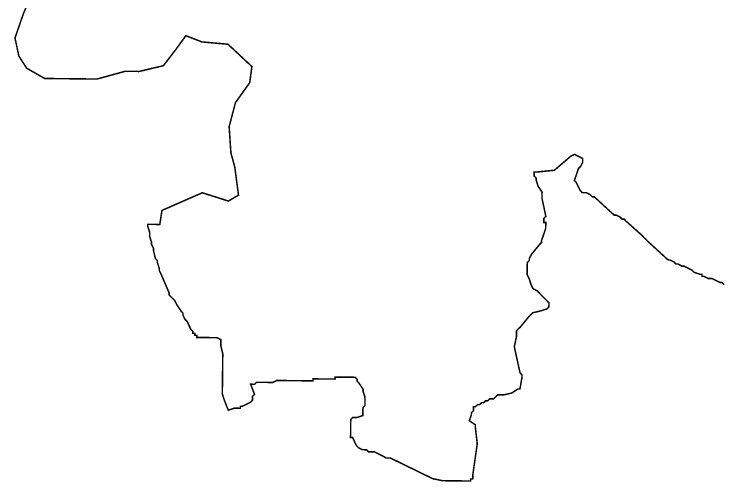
# Model space of a CAD drawing. Header units: metres. Extents: x 273899 to 302286, y 1977397 to 2102169.
# Drawn here: x 287356 to 288776, y 2038849 to 2039783 of the extents above; entities that cross this region are included whole.
import ezdxf

# ---------------------------------------------------------------- set-up
doc = ezdxf.new("R2010")
doc.units = ezdxf.units.M
doc.header["$MEASUREMENT"] = 0
doc.layers.add('HAZARDS LINE', color=1, linetype='Continuous')

msp = doc.modelspace()

# ---------------------------------------------------------------- linework, layer by layer
at = {"layer": 'HAZARDS LINE', "lineweight": 18}
msp.add_lwpolyline([(287395.1, 2039831.6, 3.01, 3.01, 0), (287374.6, 2039783.6, 3.01, 3.01, 0), (287358, 2039735.6, 3.01, 3.01, 0), (287365.7, 2039699.4, 3.01, 3.01, 0), (287381.5, 2039675.1, 3.01, 3.01, 0), (287417.4, 2039654.7, 3.01, 3.01, 0), (287521.8, 2039653.6, 3.01, 3.01, 0), (287578.1, 2039669.1, 3.01, 3.01, 0), (287606.2, 2039668.8, 3.01, 3.01, 0), (287654.5, 2039680.3, 3.01, 3.01, 0), (287678.9, 2039712.2, 3.01, 3.01, 0), (287699.3, 2039740.1, 3.01, 3.01, 0), (287731.3, 2039727.7, 3.01, 3.01, 0), (287783.4, 2039723.1, 3.01, 3.01, 0), (287831.1, 2039678.5, 3.01, 3.01, 0), (287826.8, 2039646.4, 3.01, 3.01, 0), (287798.3, 2039606.5, 3.01, 3.01, 0), (287785.7, 2039558.5, 3.01, 3.01, 0), (287789.2, 2039506.2, 3.01, 3.01, 0), (287796.9, 2039478.1, 3.01, 3.01, 0), (287804.4, 2039421.8, 3.01, 3.01, 0), (287784.2, 2039409.9, 3.01, 3.01, 0), (287732.2, 2039426.5, 3.01, 3.01, 0), (287651.5, 2039391.2, 3.01, 3.01, 0), (287647.2, 2039363.2, 3.01, 3.01, 0), (287623.1, 2039363.4, 3.01, 3.01, 0), (287623.1, 2039359.4, 3.01, 3.01, 0), (287627, 2039347.3, 3.01, 3.01, 0), (287626.9, 2039339.3, 3.01, 3.01, 0), (287630.8, 2039327.2, 3.01, 3.01, 0), (287630.7, 2039323.2, 3.01, 3.01, 0), (287634.7, 2039315.1, 3.01, 3.01, 0), (287634.6, 2039311.1, 3.01, 3.01, 0), (287638.5, 2039295, 3.01, 3.01, 0), (287642.4, 2039290.9, 3.01, 3.01, 0), (287642.4, 2039286.9, 3.01, 3.01, 0), (287646.3, 2039274.8, 3.01, 3.01, 0), (287646.2, 2039270.8, 3.01, 3.01, 0), (287650.2, 2039262.8, 3.01, 3.01, 0), (287665.9, 2039226.5, 3.01, 3.01, 0), (287665.8, 2039222.4, 3.01, 3.01, 0), (287673.8, 2039214.3, 3.01, 3.01, 0), (287677.7, 2039210.3, 3.01, 3.01, 0), (287681.7, 2039202.2, 3.01, 3.01, 0), (287689.6, 2039190.1, 3.01, 3.01, 0), (287693.5, 2039186, 3.01, 3.01, 0), (287693.5, 2039182, 3.01, 3.01, 0), (287697.4, 2039173.9, 3.01, 3.01, 0), (287701.4, 2039169.9, 3.01, 3.01, 0), (287709.3, 2039153.7, 3.01, 3.01, 0), (287713.2, 2039149.7, 3.01, 3.01, 0), (287713.2, 2039145.7, 3.01, 3.01, 0), (287717.2, 2039145.6, 3.01, 3.01, 0), (287717.2, 2039141.6, 3.01, 3.01, 0), (287721.2, 2039141.6, 3.01, 3.01, 0), (287721.1, 2039137.5, 3.01, 3.01, 0), (287761.3, 2039137.1, 3.01, 3.01, 0), (287769.3, 2039133, 3.01, 3.01, 0), (287769.1, 2039121, 3.01, 3.01, 0), (287773, 2039104.9, 3.01, 3.01, 0), (287772.1, 2039024.6, 3.01, 3.01, 0), (287776, 2039012.5, 3.01, 3.01, 0), (287783.9, 2038992.3, 3.01, 3.01, 0), (287795.9, 2038996.2, 3.01, 3.01, 0), (287808, 2038996.1, 3.01, 3.01, 0), (287808, 2039000.1, 3.01, 3.01, 0), (287812, 2039000.1, 3.01, 3.01, 0), (287828.2, 2039007.9, 3.01, 3.01, 0), (287832.2, 2039011.9, 3.01, 3.01, 0), (287832.3, 2039019.9, 3.01, 3.01, 0), (287836.4, 2039023.9, 3.01, 3.01, 0), (287828.6, 2039044.1, 3.01, 3.01, 0), (287836.6, 2039044, 3.01, 3.01, 0), (287840.6, 2039048, 3.01, 3.01, 0), (287872.8, 2039047.6, 3.01, 3.01, 0), (287880.8, 2039051.6, 3.01, 3.01, 0), (287953.1, 2039050.8, 3.01, 3.01, 0), (287953.1, 2039054.8, 3.01, 3.01, 0), (287997.3, 2039054.4, 3.01, 3.01, 0), (287997.3, 2039058.4, 3.01, 3.01, 0), (288037.5, 2039058, 3.01, 3.01, 0), (288041.4, 2039053.9, 3.01, 3.01, 0), (288041.4, 2039049.9, 3.01, 3.01, 0), (288045.4, 2039045.8, 3.01, 3.01, 0), (288053.3, 2039033.7, 3.01, 3.01, 0), (288053.2, 2039029.7, 3.01, 3.01, 0), (288057.1, 2039017.6, 3.01, 3.01, 0), (288056.9, 2039001.5, 3.01, 3.01, 0), (288052.9, 2038997.6, 3.01, 3.01, 0), (288052.7, 2038981.5, 3.01, 3.01, 0), (288040.6, 2038977.6, 3.01, 3.01, 0), (288032.6, 2038977.7, 3.01, 3.01, 0), (288028.6, 2038973.7, 3.01, 3.01, 0), (288028.2, 2038937.6, 3.01, 3.01, 0), (288032.2, 2038937.6, 3.01, 3.01, 0), (288040.1, 2038921.4, 3.01, 3.01, 0), (288044, 2038917.4, 3.01, 3.01, 0), (288052, 2038913.3, 3.01, 3.01, 0), (288060, 2038913.2, 3.01, 3.01, 0), (288064, 2038909.1, 3.01, 3.01, 0), (288076.1, 2038909, 3.01, 3.01, 0), (288100, 2038896.7, 3.01, 3.01, 0), (288108, 2038896.6, 3.01, 3.01, 0), (288191.9, 2038855.6, 3.01, 3.01, 0), (288212, 2038851.4, 3.01, 3.01, 0), (288268.2, 2038850.8, 3.01, 3.01, 0), (288268.2, 2038854.8, 3.01, 3.01, 0), (288272.2, 2038854.8, 3.01, 3.01, 0), (288272.3, 2038862.8, 3.01, 3.01, 0), (288280.9, 2038922.9, 3.01, 3.01, 0), (288281, 2038926.9, 3.01, 3.01, 0), (288277.3, 2038959.1, 3.01, 3.01, 0), (288277.3, 2038963.1, 3.01, 3.01, 0), (288265.4, 2038971.3, 3.01, 3.01, 0), (288269.5, 2038983.3, 3.01, 3.01, 0), (288269.6, 2038987.3, 3.01, 3.01, 0), (288273.6, 2038991.3, 3.01, 3.01, 0), (288273.7, 2038999.3, 3.01, 3.01, 0), (288277.7, 2038999.2, 3.01, 3.01, 0), (288281.8, 2039003.2, 3.01, 3.01, 0), (288285.8, 2039003.2, 3.01, 3.01, 0), (288289.9, 2039007.2, 3.01, 3.01, 0), (288293.9, 2039007.1, 3.01, 3.01, 0), (288297.9, 2039011.1, 3.01, 3.01, 0), (288301.9, 2039011, 3.01, 3.01, 0), (288306, 2039015, 3.01, 3.01, 0), (288314, 2039014.9, 3.01, 3.01, 0), (288318.1, 2039018.9, 3.01, 3.01, 0), (288322.1, 2039022.9, 3.01, 3.01, 0), (288334.2, 2039022.8, 3.01, 3.01, 0), (288350.3, 2039026.6, 3.01, 3.01, 0), (288362.4, 2039034.5, 3.01, 3.01, 0), (288366.4, 2039034.5, 3.01, 3.01, 0), (288370.7, 2039058.5, 3.01, 3.01, 0), (288370.7, 2039062.5, 3.01, 3.01, 0), (288366.7, 2039066.6, 3.01, 3.01, 0), (288355.2, 2039118.9, 3.01, 3.01, 0), (288359.5, 2039138.9, 3.01, 3.01, 0), (288359.6, 2039151, 3.01, 3.01, 0), (288367.7, 2039158.9, 3.01, 3.01, 0), (288384, 2039178.8, 3.01, 3.01, 0), (288392.1, 2039186.8, 3.01, 3.01, 0), (288408.2, 2039190.6, 3.01, 3.01, 0), (288420.3, 2039194.5, 3.01, 3.01, 0), (288424.3, 2039198.5, 3.01, 3.01, 0), (288424.4, 2039206.5, 3.01, 3.01, 0), (288420.4, 2039210.6, 3.01, 3.01, 0), (288416.5, 2039214.6, 3.01, 3.01, 0), (288400.6, 2039230.9, 3.01, 3.01, 0), (288392.6, 2039235, 3.01, 3.01, 0), (288388.7, 2039243, 3.01, 3.01, 0), (288384.8, 2039255.1, 3.01, 3.01, 0), (288380.8, 2039263.2, 3.01, 3.01, 0), (288381.1, 2039287.3, 3.01, 3.01, 0), (288385.1, 2039291.2, 3.01, 3.01, 0), (288385.2, 2039295.3, 3.01, 3.01, 0), (288389.3, 2039303.2, 3.01, 3.01, 0), (288405.6, 2039323.2, 3.01, 3.01, 0), (288409.6, 2039327.1, 3.01, 3.01, 0), (288409.6, 2039331.1, 3.01, 3.01, 0), (288413.8, 2039343.1, 3.01, 3.01, 0), (288417.9, 2039355.1, 3.01, 3.01, 0), (288418.1, 2039367.2, 3.01, 3.01, 0), (288414, 2039367.2, 3.01, 3.01, 0), (288414.1, 2039375.3, 3.01, 3.01, 0), (288418.2, 2039379.2, 3.01, 3.01, 0), (288410.5, 2039415.5, 3.01, 3.01, 0), (288410.7, 2039427.5, 3.01, 3.01, 0), (288402.8, 2039439.6, 3.01, 3.01, 0), (288398.9, 2039451.7, 3.01, 3.01, 0), (288398.9, 2039455.7, 3.01, 3.01, 0), (288394.9, 2039459.8, 3.01, 3.01, 0), (288395, 2039467.8, 3.01, 3.01, 0), (288399, 2039467.8, 3.01, 3.01, 0), (288435.2, 2039471.4, 3.01, 3.01, 0), (288467.6, 2039499.2, 3.01, 3.01, 0), (288475.7, 2039503.1, 3.01, 3.01, 0), (288491.6, 2039494.9, 3.01, 3.01, 0), (288491.6, 2039486.9, 3.01, 3.01, 0), (288487.5, 2039478.9, 3.01, 3.01, 0), (288483.4, 2039474.9, 3.01, 3.01, 0), (288479.3, 2039462.9, 3.01, 3.01, 0), (288475.1, 2039450.9, 3.01, 3.01, 0), (288479.1, 2039446.9, 3.01, 3.01, 0), (288487, 2039430.7, 3.01, 3.01, 0), (288490.9, 2039426.7, 3.01, 3.01, 0), (288499, 2039426.6, 3.01, 3.01, 0), (288507, 2039422.5, 3.01, 3.01, 0), (288510.9, 2039418.4, 3.01, 3.01, 0), (288514.9, 2039418.4, 3.01, 3.01, 0), (288554.7, 2039381.8, 3.01, 3.01, 0), (288558.7, 2039381.8, 3.01, 3.01, 0), (288566.7, 2039377.7, 3.01, 3.01, 0), (288570.7, 2039373.6, 3.01, 3.01, 0), (288574.7, 2039373.6, 3.01, 3.01, 0), (288578.7, 2039369.5, 3.01, 3.01, 0), (288610.5, 2039341.1, 3.01, 3.01, 0), (288614.5, 2039337, 3.01, 3.01, 0), (288618.4, 2039333, 3.01, 3.01, 0), (288622.4, 2039328.9, 3.01, 3.01, 0), (288662.2, 2039292.4, 3.01, 3.01, 0), (288666.2, 2039292.3, 3.01, 3.01, 0), (288674.2, 2039288.2, 3.01, 3.01, 0), (288678.1, 2039284.2, 3.01, 3.01, 0), (288682.2, 2039284.1, 3.01, 3.01, 0), (288690.1, 2039280, 3.01, 3.01, 0), (288694.2, 2039280, 3.01, 3.01, 0), (288710.1, 2039271.8, 3.01, 3.01, 0), (288714.1, 2039267.7, 3.01, 3.01, 0), (288726.1, 2039263.6, 3.01, 3.01, 0), (288730.1, 2039263.6, 3.01, 3.01, 0), (288730.1, 2039259.5, 3.01, 3.01, 0), (288734.1, 2039259.5, 3.01, 3.01, 0), (288742.1, 2039255.4, 3.01, 3.01, 0), (288750.1, 2039255.3, 3.01, 3.01, 0), (288766.1, 2039247.1, 3.01, 3.01, 0), (288770.1, 2039247.1, 3.01, 3.01, 0), (288774.1, 2039243, 0, 0, 0)], format="xyseb", dxfattribs=at)

doc.saveas('drawing.dxf')
